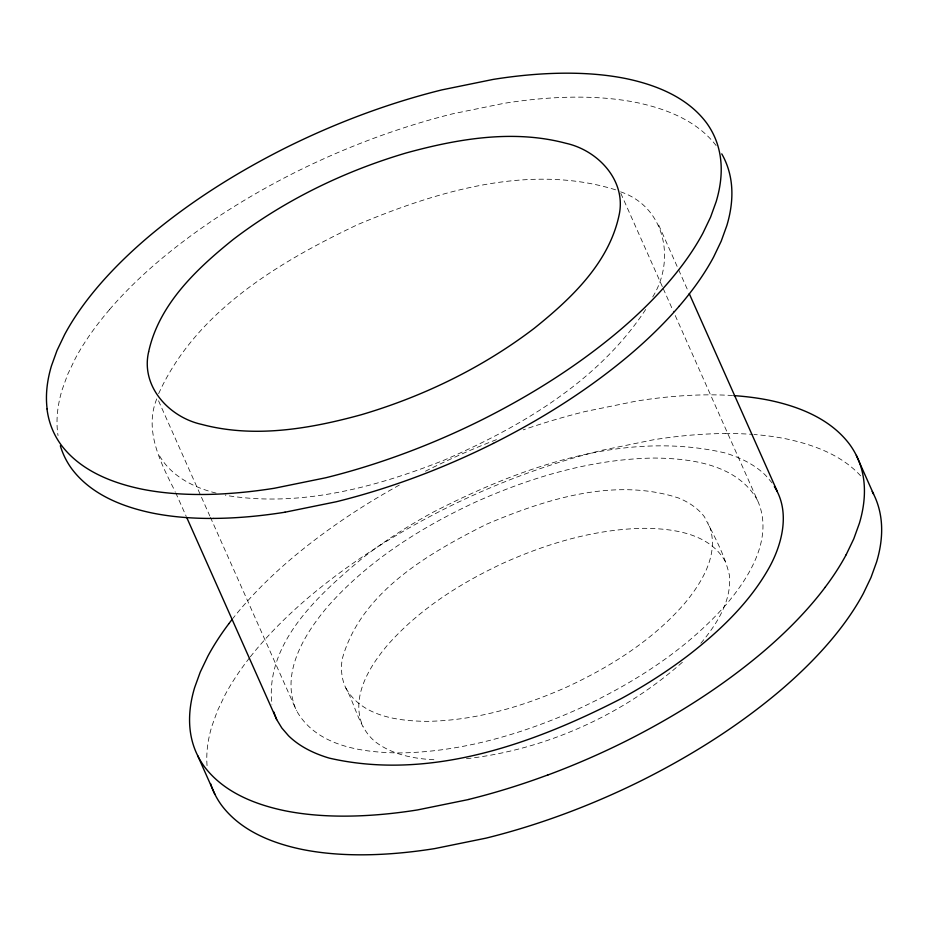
<?xml version="1.0" encoding="UTF-8"?>
<svg xmlns="http://www.w3.org/2000/svg" width="928" height="928" viewBox="0 0 928 928"><rect width="100%" height="100%" fill="white"/><g stroke="black" fill="none" stroke-linecap="round" stroke-linejoin="round"><path stroke-width="0.7" stroke-dasharray="4.64 3.48" d="M156.739 398.924C143.77 430.685 160.938 463.408 175.125 491.434M158.63 393.692C195.808 311.286 279.56 261.661 358.092 224.425C438.004 191.017 529.807 163.224 615.589 189.811M652.72 296.925C675.851 259.666 664.982 206.712 620.554 191.818M645.668 309.488C598.537 381.246 520.944 426.834 443.839 460.265C375.132 487.455 299.64 507.709 225.458 495.297M700.849 643.278C716.66 624.358 731.786 601.089 729.443 575.337C724.71 554.666 713.945 535.572 704.422 516.803C697.96 508.219 688.715 502.234 678.89 498.116C615.02 477.096 546.035 499.009 486.62 524.204C428.666 553.25 360.783 592.064 342.258 658.88C340.611 668.705 341.504 679.006 345.842 688.054C356.085 706.405 359.264 730.556 377.51 743.409C394.307 755.183 415.234 758.953 435.348 759.788M682.358 662.29C621.853 715.732 544.156 750.392 463.849 759.011M399.33 485.077C361.526 505.992 325.461 530.132 292.343 557.902A361.027 164.465 -24 0 0 233.114 618.152M425.476 471.25L427.97 469.939A361.027 164.465 -24 0 1 498.092 439.025M216.085 493.093C192.954 487.432 169.383 475.206 158.096 453.2M716.126 145.545C697.125 120.826 666.524 108.866 636.898 102.602A361.027 164.465 -24 0 0 575.418 97.138A361.908 164.871 -24 0 0 503.95 103.344L452.655 113.819A361.908 164.871 -24 0 0 399.945 129.108A361.027 164.465 -24 0 0 295.429 172.237C247.208 196.527 201.179 225.446 159.79 260.2A361.027 164.465 -24 0 0 109.643 309.43M860.639 475.832C841.545 454.952 813.717 444.825 786.666 438.967A361.027 164.465 -24 0 0 753.965 434.501M772.142 482.954L765.507 475.252A275.976 125.721 -24 0 0 724.687 452.852C624.556 429.884 521.142 466.9 432.75 512.384A275.976 125.721 -24 0 0 363.637 557.206C320.16 593.421 264.608 642.164 271.927 704.793M757.538 500.424C737.458 464.383 691.035 458.304 653.672 458.049C591.948 459.082 531.616 476.992 475.612 502.036C420.651 527.591 367.998 560.837 327.654 606.634C304.198 634.276 279.92 673.693 296.461 710.558C316.529 746.599 362.964 752.678 400.328 752.933C462.04 751.9 522.371 734.002 578.388 708.946C633.348 683.402 686.001 650.145 726.334 604.348C749.789 576.706 774.08 537.289 757.538 500.424L673.264 311.135M725.371 561.602C709.595 533.31 673.113 528.508 643.765 528.31C595.266 529.146 547.856 543.182 503.846 562.867C460.659 582.946 419.282 609.07 387.579 645.053C369.17 666.803 350.1 697.74 363.057 726.728M345.842 688.054C361.618 716.346 398.089 721.149 427.448 721.346C475.948 720.511 523.346 706.475 567.368 686.79C610.554 666.71 651.932 640.587 683.634 604.604C702.044 582.854 721.114 551.916 708.145 522.94M658.718 225.063L678.09 268.575M678.67 269.886L688.066 290.986M620.809 193.326L662.65 287.309M663.242 288.631L672.672 309.813M158.549 400.815L209.821 515.98M210.412 517.302L296.461 710.558M175.705 492.756L186.273 516.49M249.47 657.929A361.908 164.871 -24 0 0 225.052 694.91L217.442 710.813L211.851 726.288A361.908 164.871 -24 0 0 206.828 755.612A361.027 164.465 -24 0 0 207.141 766.621M250.328 656.827A361.908 164.871 -24 0 1 259.411 645.807A361.027 164.465 -24 0 1 309.558 596.576C350.946 561.823 396.975 532.904 445.185 508.614A361.027 164.465 -24 0 1 549.736 465.404A361.908 164.871 -24 0 1 602.423 450.184L653.718 439.733A361.908 164.871 -24 0 1 725.058 433.538M725.186 433.515A361.027 164.465 -24 0 1 752.585 434.397M732.575 395.537A361.027 164.465 -24 0 0 685.061 395.63A361.908 164.871 -24 0 0 636.504 401.058L585.197 411.522A361.908 164.871 -24 0 0 523.241 429.861M109.62 309.511A361.908 164.871 -24 0 0 75.261 358.614L67.674 374.436L62.083 389.911A361.908 164.871 -24 0 0 57.06 419.236A361.027 164.465 -24 0 0 58.035 435.568"/><path stroke-width="1.39" d="M846.15 554.747L853.772 538.855L859.363 523.369A361.908 164.871 -24 0 0 863.782 480.368A361.027 164.465 -24 0 0 849.549 444.268C830.49 418.98 799.53 406.615 769.451 400.304A361.027 164.465 -24 0 0 733.967 395.63M493.476 443.34C541.685 419.05 587.714 390.131 629.103 355.378A361.027 164.465 -24 0 0 679.25 306.147M468.802 799.472L417.496 809.935A361.908 164.871 -24 0 1 368.938 815.352A361.027 164.465 -24 0 1 284.548 810.678C254.458 804.379 223.509 792.002 204.438 766.725A361.027 164.465 -24 0 1 190.217 730.626A361.908 164.871 -24 0 1 194.625 687.613L200.228 672.139L207.837 656.247A361.908 164.871 -24 0 1 228.833 623.732M284.942 512.221L336.249 501.758A361.908 164.871 -24 0 0 388.925 486.55A361.027 164.465 -24 0 0 493.476 443.34M774.358 486.585C790.238 511.131 782.64 542.88 769.579 566.904C750.381 601.576 721.276 629.52 690.351 653.776A275.976 125.721 -24 0 1 621.25 698.598C532.846 744.094 429.444 781.098 329.312 758.13A275.976 125.721 -24 0 1 288.492 735.73L281.845 728.028L276.683 719.56L186.864 517.812M856.335 455.393L873.561 494.067M689.237 293.631L777.304 491.422M197.652 755.589L214.878 794.264M273.621 711.706L276.683 719.56M872.216 491.515A361.027 164.465 -24 0 1 881.612 532.718A361.908 164.871 -24 0 1 876.577 562.043L870.986 577.518L863.376 593.41A361.908 164.871 -24 0 1 829.017 642.524A361.027 164.465 -24 0 1 778.87 691.754C737.482 726.508 691.453 755.427 643.243 779.717A361.027 164.465 -24 0 1 538.692 822.927A361.908 164.871 -24 0 1 486.005 838.146L434.71 848.598A361.908 164.871 -24 0 1 363.242 854.816A361.027 164.465 -24 0 1 301.762 849.352C271.672 843.053 240.723 830.676 221.664 805.388A361.027 164.465 -24 0 1 210.552 783.592M846.185 554.666A361.908 164.871 -24 0 1 825.154 587.25M547.996 774.88A361.908 164.871 -24 0 1 468.826 799.391M547.972 774.95A361.027 164.465 -24 0 0 626.017 741.043C674.238 716.764 720.267 687.834 761.656 653.08A361.027 164.465 -24 0 0 825.12 587.331M228.868 623.662A361.027 164.465 -24 0 1 232.244 619.254M225.852 493.673A361.908 164.871 -24 0 0 274.41 488.244L325.589 477.804A361.908 164.871 -24 0 0 404.759 453.293A361.027 164.465 -24 0 0 482.804 419.386C531.025 395.108 577.054 366.177 618.442 331.424A361.027 164.465 -24 0 0 668.589 282.193A361.908 164.871 -24 0 0 702.948 233.09L710.558 217.187L716.149 201.712A361.908 164.871 -24 0 0 720.569 158.711A361.027 164.465 -24 0 0 706.336 122.612C687.288 97.324 656.316 84.958 626.238 78.648A361.027 164.465 -24 0 0 564.758 73.184A361.908 164.871 -24 0 0 493.29 79.39L441.983 89.865A361.908 164.871 -24 0 0 362.813 114.376A361.027 164.465 -24 0 0 284.757 148.283C236.547 172.573 190.518 201.492 149.13 236.246A361.027 164.465 -24 0 0 85.654 301.994A361.908 164.871 -24 0 0 64.624 334.59L57.014 350.482L51.423 365.957A361.908 164.871 -24 0 0 47.131 408.935M47.003 408.97A361.027 164.465 -24 0 0 61.236 445.057C80.284 470.345 111.256 482.722 141.334 489.033A361.027 164.465 -24 0 0 225.724 493.708M721.752 153.874A361.027 164.465 -24 0 1 731.844 196.342A361.908 164.871 -24 0 1 726.81 225.666L721.218 241.141L713.609 257.033A361.908 164.871 -24 0 1 679.25 306.147M285.07 512.198A361.908 164.871 -24 0 1 213.602 518.404M213.475 518.439A361.027 164.465 -24 0 1 152.006 512.975C121.916 506.676 90.956 494.299 71.897 469.011A361.027 164.465 -24 0 1 60.355 445.834M148.642 351.793C140.522 386.547 169.302 417.322 201.724 424.409C254.33 438.434 309.894 428.84 361.41 414.7C423.47 396.372 482.711 367.592 534.238 328.303C570.778 298.944 608.548 263.494 618.93 215.876C627.05 181.122 598.27 150.348 565.848 143.26C513.242 129.236 457.678 138.829 406.162 152.969C344.102 171.297 284.861 200.077 233.334 239.366C196.794 268.726 159.024 304.175 148.642 351.793"/></g></svg>
